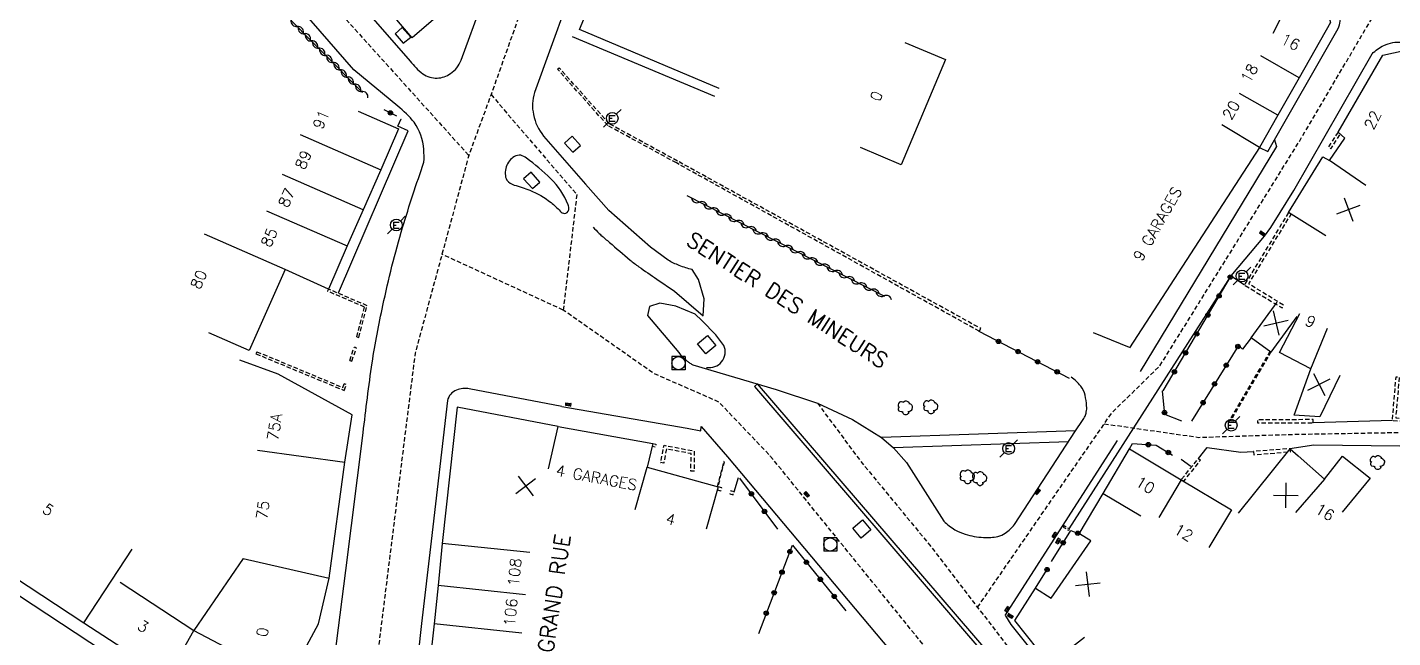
# Model space of a CAD drawing. Header units: millimetres. Extents: x 155999 to 157000, y 122000 to 123000.
# Drawn here: x 156388.5 to 156543.5, y 122537 to 122606.3 of the extents above; entities that cross this region are included whole.
import ezdxf
from ezdxf.enums import TextEntityAlignment as Align

# ---------------------------------------------------------------- set-up
doc = ezdxf.new("R2010")
doc.units = ezdxf.units.MM
doc.linetypes.add('DASHED', pattern=[0.75, 0.5, -0.25])
doc.layers.get('0').update_dxf_attribs({"linetype": 'CONTINUOUS'})
for name, color, linetype in [('W0001', 6, 'DASHED'), ('W0008', 7, 'CONTINUOUS'), ('W0017', 7, 'CONTINUOUS'), ('W0100', 7, 'CONTINUOUS'), ('W0112', 1, 'DASHED'), ('W0300', 7, 'CONTINUOUS'), ('W0310', 3, 'CONTINUOUS'), ('W0322', 7, 'CONTINUOUS'), ('W0400', 7, 'CONTINUOUS'), ('W0420', 7, 'CONTINUOUS'), ('W0471', 7, 'CONTINUOUS'), ('W0989', 7, 'CONTINUOUS'), ('W0991', 7, 'CONTINUOUS'), ('W1102', 7, 'CONTINUOUS')]:
    doc.layers.add(name, color=color, linetype=linetype)
doc.styles.get("Standard").update_dxf_attribs({"font": 'romans.shx', "width": 0.85})

# ---------------------------------------------------------------- blocks, each defined once
blk = doc.blocks.new('t991o')
at = {"color": 0, "linetype": 'Continuous'}
for p, q in [((-1, 1), (1, -1)), ((-1, -1), (1, 1))]:
    blk.add_line(p, q, dxfattribs=at)
blk = doc.blocks.new('T400')
for p, q in [((-0.15, 0.3), (0.15, 0.3)), ((-0.15, -0.25), (-0.15, 0.3)), ((-0.15, 0.15), (0.15, 0.15)), ((-0.15, 0), (0.15, 0)), ((0.15, 0.3), (0.15, -0.25)), ((-0.15, -0.15), (0.15, -0.15)), ((-0.15, -0.25), (-0.15, -0.3)), ((-0.15, -0.3), (0.15, -0.3)), ((0.15, -0.3), (0.15, -0.25))]:
    blk.add_line(p, q)
blk = doc.blocks.new('t310o')
at = {"color": 0, "linetype": 'Continuous'}
for centre, start, end in [((-0.5, 0.38), 216.8699, 323.1304), ((0.5, -0.37), 36.8699, 143.1303)]:
    blk.add_arc(centre, 0.625, start, end, dxfattribs=at)
blk = doc.blocks.new('T300')
for p, q in [((-0.8, 0.51), (-0.86, 0.34)), ((-0.86, 0.34), (-0.86, 0.17)), ((-0.86, 0.17), (-0.74, 0.06)), ((-0.69, 0.63), (-0.8, 0.51)), ((-0.8, -0.06), (-0.74, 0.06)), ((-0.74, 0.06), (-0.69, 0.11)), ((-0.57, 0.69), (-0.69, 0.63)), ((-0.46, 0.69), (-0.57, 0.69)), ((-0.29, 0.63), (-0.46, 0.69)), ((-0.29, 0.63), (-0.17, 0.74)), ((-0.23, 0.57), (-0.29, 0.63)), ((-0.17, 0.74), (-0.06, 0.8)), ((-0.06, 0.8), (0.06, 0.8)), ((0.06, 0.8), (0.23, 0.74)), ((0.23, 0.74), (0.34, 0.63)), ((0.34, 0.63), (0.4, 0.51)), ((0.46, 0.46), (0.34, 0.46)), ((0.4, 0.51), (0.4, 0.46)), ((0.57, 0.4), (0.46, 0.46)), ((0.57, 0.4), (0.69, 0.29)), ((0.69, 0.29), (0.74, 0.17)), ((0.74, 0.06), (0.69, -0.17)), ((0.74, 0.17), (0.74, 0.06)), ((-0.8, -0.17), (-0.8, -0.06)), ((-0.8, -0.23), (-0.8, -0.17)), ((-0.74, -0.34), (-0.8, -0.23)), ((-0.69, -0.4), (-0.74, -0.34)), ((-0.51, -0.46), (-0.69, -0.4)), ((-0.4, -0.46), (-0.51, -0.46)), ((-0.4, -0.46), (-0.34, -0.46)), ((-0.34, -0.46), (-0.34, -0.4)), ((-0.34, -0.51), (-0.34, -0.46)), ((-0.29, -0.63), (-0.34, -0.51)), ((-0.17, -0.74), (-0.29, -0.63)), ((-0.06, -0.8), (-0.17, -0.74)), ((0.06, -0.8), (-0.06, -0.8)), ((0.17, -0.74), (0.06, -0.8)), ((0.23, -0.69), (0.17, -0.74)), ((0.29, -0.46), (0.23, -0.46)), ((0.29, -0.63), (0.23, -0.69)), ((0.46, -0.4), (0.29, -0.46)), ((0.34, -0.51), (0.29, -0.63)), ((0.34, -0.51), (0.34, -0.46)), ((0.57, -0.34), (0.46, -0.4)), ((0.63, -0.29), (0.57, -0.34)), ((0.69, -0.17), (0.63, -0.29))]:
    blk.add_line(p, q)
blk = doc.blocks.new('t322o')
at = {"color": 0, "linetype": 'Continuous'}
for radius in [0.25, 0.15]:
    blk.add_circle((0, 0), radius, dxfattribs=at)
blk = doc.blocks.new('T471')
for p, q in [((-0.333334, 0.333334), (-0.333334, -0.333334)), ((-0.333334, 0.333334), (0.333334, 0.333334)), ((-0.333334, 0), (0, 0)), ((0.500001, 0.500001), (1.000002, 1.000002)), ((-0.500001, -0.500001), (-1.000002, -1.000002)), ((-0.333334, -0.333334), (0.333334, -0.333334))]:
    blk.add_line(p, q)
blk.add_ellipse((0, 0), major_axis=(0.471405, 0.471405), ratio=1, start_param=5.4977871438, end_param=11.780972451)
blk = doc.blocks.new('T420')
for p, q in [((0.75, 0.75), (-0.75, 0.75)), ((-0.75, 0.75), (-0.75, -0.75)), ((0.75, 0.75), (0.75, -0.75)), ((0.75, -0.75), (-0.75, -0.75))]:
    blk.add_line(p, q)
blk.add_ellipse((0, 0), major_axis=(-0.53, 0.53), ratio=1, start_param=3.926991, end_param=10.210176)

msp = doc.modelspace()

# ---------------------------------------------------------------- linework, layer by layer
at = {"layer": 'W0001'}
for p, q in [((156441.16, 122598.69), (156450.9, 122587.35)), ((156449.36, 122574.22), (156435.59, 122580.56))]:
    msp.add_line(p, q, dxfattribs=at)
at = {"layer": 'W0001', "flags": 128}
for points in [[(156499.08, 122773.13), (156495.41, 122753.34), (156470.42, 122681.22), (156460.25, 122652.24), (156441.16, 122598.69), (156438.63, 122591.79), (156435.59, 122580.56), (156432.54, 122569.33), (156426.77, 122523.01), (156429.23, 122509.94), (156431.69, 122496.81), (156431.69, 122496.81)], [(156335.02, 122719.56), (156394.93, 122652.78), (156404.35, 122637.41), (156407.92, 122626.79), (156410.98, 122622.44), (156431.27, 122599.95), (156438.63, 122591.79), (156438.63, 122591.79)], [(156496.4, 122540.45), (156511.65, 122562.55), (156517.11, 122567.89), (156532.92, 122593.34), (156543.02, 122610.49)], [(156450.9, 122587.35), (156449.36, 122574.22)], [(156467.03, 122563.77), (156459.59, 122567.04), (156449.36, 122574.22)], [(156537.57, 122478.15), (156523.89, 122494.47), (156500.07, 122524.06), (156472.91, 122557.6), (156467.03, 122563.77)], [(156478.22, 122563.65), (156483.08, 122557.1), (156490.96, 122547.53), (156501.22, 122534.18), (156512.79, 122519.93), (156530.15, 122499.96), (156543.53, 122484.34)], [(156510.79, 122561.3), (156521.53, 122559.76), (156532.46, 122560.11), (156545.6, 122560.34), (156555.36, 122559.53), (156573.61, 122559.18), (156591.29, 122559.06), (156609.18, 122558.9)]]:
    msp.add_lwpolyline(points, dxfattribs=at)
at = {"layer": 'W0008'}
msp.add_line((156450.38, 122605.28), (156466.53, 122598.5), dxfattribs=at)
at = {"layer": 'W0008', "flags": 128}
for points in [[(156411.47, 122644.34), (156408.6, 122641.63, 0.0623), (156407.17, 122640.19, 0.1262), (156406.71, 122638.59, 0.0897), (156406.82, 122637.57), (156408.65, 122631.78, 0.0767), (156409.84, 122628.72), (156413.02, 122624.22), (156431.98, 122602.5, 0.0667), (156433.41, 122601.05, 0.153), (156435.05, 122600.57, 0.1406), (156436.55, 122601.08, 0.1558), (156437.76, 122602.6), (156442.55, 122615.68), (156446.49, 122626.56), (156453.88, 122647.08), (156460.96, 122666.41), (156461.72, 122668.44), (156467.52, 122685.06), (156487.16, 122741.84)], [(156478.45, 122639.64), (156467.42, 122645.37, 0.1483), (156465.36, 122645.73, 0.1207), (156463.56, 122645.02, 0.1554), (156462.05, 122643.2), (156455.4, 122624.69), (156453.34, 122619.1), (156451.51, 122613.89), (156446.09, 122598.92, 0.1365), (156445.99, 122596.42, 0.1296), (156447.12, 122593.99), (156451.89, 122588.52), (156451.89, 122588.52)], [(156528.41, 122592.67), (156529.37, 122592.22), (156537.36, 122606.2, 0.072572), (156537.58, 122607.04, 0.072572), (156537.56, 122607.92, 0.076212), (156537.26, 122608.78, 0.13432), (156536.59, 122609.56), (156487.92, 122634.81), (156478.45, 122639.64)], [(156371.38, 122552.43), (156395.61, 122536.49), (156413.89, 122524.54, 0.088), (156416.81, 122523.16, 0.1667), (156419.93, 122523.42, 0.1161), (156421.55, 122524.71, 0.1342), (156422.36, 122526.56), (156424.68, 122544.62), (156426.64, 122560.27, -0.007), (156427.66, 122568.24, -0.0149), (156428.88, 122574.73, -0.0192), (156431.12, 122583.6, -0.0102), (156433.54, 122591.01, 0.0287), (156433.53, 122592.47, 0.1328), (156432.42, 122595.55, 0.0615), (156430.56, 122597.39), (156425.58, 122601.49), (156408.99, 122620.58, -0.0488), (156406, 122624.87, -0.0306), (156403.28, 122630.52, -0.0056), (156401.58, 122634.74), (156401.58, 122634.74)], [(156506.79, 122549.37), (156525.18, 122578.11), (156529, 122582.6), (156529.69, 122583.58), (156530.77, 122585.31), (156532.31, 122587.8), (156541.19, 122603.31, -0.049086), (156541.82, 122603.86, -0.049086), (156542.54, 122604.28, -0.061304), (156543.54, 122604.6, -0.061304), (156544.58, 122604.66), (156545.22, 122604.62, -0.000956), (156547.63, 122602.96, -0.000956), (156550.04, 122601.3, -0.000816), (156552.08, 122599.87, -0.000816), (156554.12, 122598.43), (156561.36, 122593.14), (156563.82, 122591.33), (156567.31, 122588.58), (156576.48, 122580.7), (156600.96, 122559.66)], [(156445.18, 122591.47, 0.1038), (156444.53, 122591.8, 0.2506), (156443.25, 122591.18, 0.1838), (156442.78, 122589.7, 0.133), (156442.95, 122588.98, 0.1451), (156443.8, 122588.42, -0.0221), (156445.56, 122587.83, -0.0763), (156447.97, 122586.43, -0.0229), (156449.02, 122585.46, 0.1883), (156449.51, 122585.18, 0.2762), (156449.99, 122585.59, 0.1741), (156449.91, 122586.19, 0.1033), (156447.93, 122589.15, 0.0337), (156445.18, 122591.47), (156445.18, 122591.47)], [(156452.74, 122583.63, 0.003973), (156453.43, 122582.93, 0.01336), (156453.64, 122582.73, 0.004195), (156454.61, 122581.9, 0.001739), (156456.95, 122579.9, 0.021281), (156457.94, 122579.14, 0.010625), (156460, 122577.74), (156462.01, 122576.35), (156465.23, 122573.57), (156465.36, 122575.49), (156464.72, 122577.69), (156464.01, 122578.82, -0.020341), (156463.26, 122579.02, -0.020341), (156462.52, 122579.28, -0.017671), (156461.89, 122579.56, -0.017671), (156461.29, 122579.88), (156459.26, 122581.38), (156454.55, 122585.51), (156451.89, 122588.52)], [(156465.64, 122567.7, 0.132753), (156466.58, 122567.79, 0.132753), (156467.34, 122568.34, 0.136993), (156467.73, 122569.24, 0.136993), (156467.6, 122570.2), (156466.68, 122571.41), (156465.09, 122573.02), (156464.32, 122573.77), (156462.14, 122574.66), (156460.34, 122575), (156459.14, 122574.61), (156458.91, 122573.6), (156462.47, 122569.4, 0.030588), (156462.92, 122568.89, 0.030588), (156463.43, 122568.43, 0.018004), (156463.75, 122568.2, 0.018004), (156464.09, 122567.98), (156473.54, 122565.21), (156478.22, 122563.65), (156482.22, 122561.78), (156485.51, 122559.73), (156486.86, 122558.57)], [(156506.71, 122559.26), (156486.86, 122558.57), (156488.32, 122556.89), (156492.56, 122550.23, 0.051882), (156493.84, 122549.26, 0.066103), (156494.99, 122548.76, 0.054131), (156497.09, 122548.38, 0.071847), (156498.7, 122548.51, 0.098316), (156499.55, 122548.89, 0.064548), (156500.6, 122549.84), (156507.51, 122560.49), (156508.32, 122561.66, 0.045786), (156508.61, 122562.18, 0.061745), (156508.75, 122562.61, 0.062966), (156508.79, 122563.34, 0.037644), (156508.61, 122564.54, 0.108814), (156508.11, 122565.58, 0.084086), (156507.02, 122566.59)], [(156449.21, 122563.27), (156438.69, 122565.28, 0.1557), (156437.25, 122565.12, 0.2522), (156436.21, 122563.93), (156434.36, 122547.98), (156433.28, 122538.61), (156431.2, 122519.66, 0.0508), (156431.16, 122516.61, 0.2298), (156432.24, 122513.91, 0.0168), (156433.65, 122513.47), (156439.06, 122511.07), (156449.61, 122506.66), (156449.61, 122506.66)], [(156497.85, 122535.1), (156471.42, 122565.85), (156471.07, 122565.55), (156497.46, 122534.79), (156498.76, 122533.26), (156523.56, 122503.85), (156536.49, 122488.48), (156538.78, 122485.76, -0.142784), (156539.23, 122484.68, -0.178372), (156538.99, 122483.75, -0.12641), (156538.25, 122483.11, -0.093598), (156536.99, 122482.74, -0.08943), (156535.99, 122482.82, -0.086215), (156535.04, 122483.26), (156533.4, 122485.19)], [(156499.57, 122539.48), (156500.17, 122538.49), (156507.75, 122529.04), (156510.23, 122525.86), (156515.71, 122519.77), (156525.45, 122508.75), (156540.26, 122492.09), (156540.92, 122491.33, 0.036875), (156541.4, 122490.8, 0.046641), (156541.84, 122490.45, 0.057979), (156542.91, 122489.92, 0.060392), (156544.03, 122489.67, 0.127502)]]:
    msp.add_lwpolyline(points, format="xyb", dxfattribs=at)
for points in [[(156423.85, 122576.17), (156431.74, 122594.57), (156430.56, 122595.11), (156430.94, 122595.93), (156430.94, 122595.93)], [(156530.12, 122593.54), (156530.36, 122592.8), (156514.87, 122567.24)], [(156449.21, 122563.27), (156463.43, 122560.79), (156464.98, 122560.49), (156465.03, 122561.01), (156468, 122557.54), (156489.64, 122531.76)], [(156543.5, 122561.66), (156534.5, 122561.42)], [(156507.51, 122560.49), (156485.51, 122559.73)], [(156499.54, 122539.51), (156512.31, 122559.39)], [(156521.48, 122557.35), (156522.47, 122558.62), (156526.31, 122558.09), (156527.73, 122558.15)], [(156531.87, 122558.51), (156534.57, 122558.89), (156544.33, 122558.81)]]:
    msp.add_lwpolyline(points, dxfattribs=at)
at = {"layer": 'W0017', "flags": 128}
for points in [[(156465.55, 122569.26), (156464.61, 122570.39), (156465.74, 122571.32), (156466.67, 122570.2)], [(156483.18, 122548.32), (156482.24, 122549.43), (156483.35, 122550.38), (156484.29, 122549.27)]]:
    msp.add_lwpolyline(points, close=True, dxfattribs=at)
at = {"layer": 'W0100', "flags": 128}
for points in [[(156467.08, 122599.38), (156467.08, 122599.38), (156451.19, 122606.1), (156456.18, 122617.95), (156454.94, 122618.47), (156456.75, 122623.5), (156458.43, 122628.05), (156460.24, 122633.01), (156464.93, 122631.28), (156464.93, 122631.28)], [(156436.48, 122608.83), (156432.22, 122605.14), (156416.41, 122623.69), (156418.34, 122625.32), (156418.83, 122624.74), (156420.95, 122626.6), (156436.48, 122608.83), (156436.48, 122608.83)], [(156529.95, 122605.67), (156532.19, 122610.14), (156536.15, 122608.15), (156536.48, 122606.87), (156532.93, 122600.61), (156530.5, 122596.35), (156528.41, 122592.67), (156513.65, 122569.91)], [(156488.14, 122604.62), (156492.75, 122602.68), (156487.71, 122590.73), (156483.11, 122592.67)], [(156535.96, 122582.66), (156531.71, 122585.29), (156535.62, 122591.61), (156536.35, 122591.19), (156538.1, 122593.73), (156537.33, 122594.44), (156542.41, 122603.18), (156544.83, 122603.72)], [(156426.08, 122596.83), (156430.66, 122594.82), (156428.63, 122590.15), (156426.64, 122585.6), (156424.83, 122581.5), (156422.69, 122576.6), (156417.78, 122578.84), (156413.68, 122569.63), (156409.1, 122571.63), (156409.1, 122571.63)], [(156450.39, 122593.96), (156449.51, 122593.17), (156450.44, 122592.14), (156451.33, 122592.93), (156450.39, 122593.96), (156450.39, 122593.96)], [(156540.47, 122588.35), (156536.35, 122591.19)], [(156445.7, 122589.87), (156444.84, 122589.13), (156445.86, 122588.01), (156446.71, 122588.76), (156445.7, 122589.87), (156445.7, 122589.87)], [(156532.67, 122573.47), (156529.72, 122569.43), (156527.46, 122571.07), (156530.41, 122575.11)], [(156537.55, 122566.79), (156535.27, 122562.1), (156532.36, 122562.26), (156534.23, 122567.56), (156530.68, 122569.4), (156532.98, 122573.84)], [(156513.64, 122569.95), (156509.55, 122571.64)], [(156380.24, 122554.35), (156377.48, 122550.18), (156394.91, 122538.69), (156404.43, 122532.51), (156407.41, 122537.81), (156418.13, 122532.18), (156421.57, 122538.58), (156422.77, 122543.76), (156424.57, 122556.94), (156425.4, 122562.3), (156416.98, 122566.95), (156412.63, 122568.52), (156412.63, 122568.52)], [(156448.8, 122560.99), (156437.33, 122563.19), (156435.63, 122547.71), (156435.14, 122542.92), (156434.7, 122538.56), (156434.18, 122533.78), (156439.16, 122533.25), (156439.16, 122533.25)], [(156447.67, 122556.2), (156448.8, 122560.99), (156459.52, 122559.06), (156458.88, 122556.39), (156466.94, 122554.14), (156465.6, 122549.33)], [(156507.93, 122548.8), (156510.65, 122553.38), (156513.65, 122558.45), (156519.53, 122554.95), (156525.24, 122551.53), (156522.67, 122547.24)], [(156526.02, 122551.13), (156531.89, 122558.47), (156532.79, 122557.67), (156535.78, 122555.01), (156532.5, 122551.23)], [(156535.78, 122555.01), (156537.84, 122557.61), (156540.98, 122555.13), (156537.81, 122551.26)], [(156508.54, 122537.04), (156504.62, 122533.94), (156500.65, 122538.94), (156502.99, 122542.61), (156504.77, 122541.48), (156509.28, 122548), (156507.96, 122548.81)]]:
    msp.add_lwpolyline(points, dxfattribs=at)
msp.add_lwpolyline([(156430.26, 122605.58), (156431.19, 122604.55), (156432.07, 122605.2), (156432.07, 122605.2), (156431.06, 122606.31)], close=True, dxfattribs=at)
at = {"layer": 'W0112'}
for p, q in [((156448.72, 122601.57), (156448.9, 122601.74)), ((156454.41, 122595.18), (156448.72, 122601.57)), ((156454.57, 122595.38), (156448.9, 122601.74)), ((156462.21, 122590.93), (156454.41, 122595.18)), ((156462.33, 122591.15), (156454.57, 122595.38)), ((156422.69, 122576.6), (156422.59, 122576.37)), ((156426.8, 122574.56), (156422.59, 122576.37)), ((156427.09, 122574.71), (156422.69, 122576.6)), ((156425.91, 122571.18), (156426.8, 122574.56)), ((156426.15, 122571.11), (156427.09, 122574.71)), ((156425.91, 122571.18), (156426.15, 122571.11)), ((156414.57, 122569.49), (156414.47, 122569.25)), ((156414.57, 122569.49), (156424.34, 122565.42)), ((156425.12, 122568.5), (156425.64, 122570.02)), ((156425.36, 122568.42), (156425.88, 122569.94)), ((156425.88, 122569.94), (156425.64, 122570.02)), ((156414.47, 122569.25), (156424.49, 122565.09)), ((156425.12, 122568.5), (156425.36, 122568.42)), ((156424.34, 122565.42), (156424.49, 122565.84)), ((156424.72, 122565.75), (156424.49, 122565.84)), ((156424.49, 122565.09), (156424.72, 122565.75))]:
    msp.add_line(p, q, dxfattribs=at)
at = {"layer": 'W0112', "flags": 128}
for points in [[(156537.33, 122594.44), (156536.23, 122592.74), (156536.53, 122592.55), (156537.63, 122594.25)], [(156496.58, 122571.8), (156496.76, 122572.12), (156462.33, 122591.15)], [(156496.59, 122571.81), (156462.21, 122590.93)], [(156531.71, 122585.29), (156526.7, 122577.07), (156530.97, 122574.47), (156531.15, 122574.77), (156527.19, 122577.19), (156532.01, 122585.11)], [(156529.6, 122569.52), (156524.89, 122561.51), (156525.72, 122561.43), (156525.73, 122561.58), (156525.14, 122561.63), (156529.72, 122569.43), (156529.59, 122569.5)], [(156459.52, 122559.06), (156459.88, 122558.99), (156459.81, 122558.64), (156459.44, 122558.72)], [(156466.84, 122553.8), (156467.27, 122553.68), (156467.37, 122554.03), (156466.94, 122554.14), (156467.66, 122556.99), (156467.57, 122557.01), (156466.84, 122554.17)]]:
    msp.add_lwpolyline(points, dxfattribs=at)
for points in [[(156551.73, 122565.98), (156551.34, 122561.35), (156553.84, 122561.23), (156553.82, 122560.88), (156551.31, 122560.99), (156543.5, 122561.66), (156543.92, 122566.64), (156544.28, 122566.61), (156543.88, 122561.99), (156550.98, 122561.38), (156551.38, 122566.01)], [(156534.5, 122561.42), (156534.5, 122561.77), (156528.17, 122561.76), (156528.18, 122561.4)], [(156461.08, 122558.44), (156460.77, 122556.83), (156460.42, 122556.89), (156460.8, 122558.86), (156464.22, 122558.21), (156464.22, 122555.91), (156463.86, 122555.91), (156463.87, 122557.91)], [(156527.73, 122558.15), (156527.76, 122557.79), (156531.92, 122558.12), (156531.89, 122558.47)], [(156521.48, 122557.35), (156521.71, 122557.16), (156519.77, 122554.77), (156519.53, 122554.95)], [(156468.75, 122553.58), (156468.37, 122553.7), (156468.26, 122553.36), (156468.64, 122553.24)], [(156506.22, 122549.7), (156506.13, 122549.55), (156506.75, 122549.2), (156506.83, 122549.36)]]:
    msp.add_lwpolyline(points, close=True, dxfattribs=at)
at = {"layer": 'W0310', "flags": 128}
for points in [[(156397.69, 122619.18), (156412.7, 122612.93), (156426.56, 122598.95), (156426.56, 122598.95)], [(156485.86, 122575.77), (156463.42, 122587.19)]]:
    msp.add_lwpolyline(points, dxfattribs=at)
at = {"layer": 'W0322'}
msp.add_line((156430.45, 122596.26), (156429.04, 122596.96), dxfattribs=at)
at = {"layer": 'W0322', "flags": 128}
for points in [[(156517.48, 122565.05), (156525.18, 122578.11), (156526.7, 122577.07)], [(156496.56, 122571.81), (156506.81, 122566.49)], [(156527.46, 122571.07), (156526.48, 122569.77), (156526.04, 122570.21), (156520.69, 122561.58)], [(156519.61, 122561.61), (156517.65, 122562.36), (156517.39, 122565.06)], [(156513.65, 122558.45), (156514.01, 122559.07), (156516.68, 122558.87), (156518.53, 122557.75)], [(156519.51, 122557.29), (156520.62, 122556.5)], [(156468.75, 122553.58), (156469.27, 122555.18)], [(156469.39, 122555.13), (156473.7, 122549.33)], [(156504.81, 122545.66), (156506.98, 122549.18), (156507.93, 122548.8)], [(156475.36, 122547.48), (156475.1, 122546.78), (156471.52, 122537.44)], [(156475.39, 122547.5), (156481.46, 122540.06)], [(156502.99, 122542.61), (156504.41, 122544.93)]]:
    msp.add_lwpolyline(points, dxfattribs=at)
at = {"layer": 'W1102'}
for p, q in [((156532.93, 122600.61), (156528.58, 122603.08)), ((156530.5, 122596.35), (156526.16, 122598.82)), ((156419.47, 122594.16), (156428.63, 122590.15)), ((156528.41, 122592.67), (156524.14, 122595.27)), ((156426.64, 122585.6), (156417.47, 122589.61)), ((156415.67, 122585.5), (156424.83, 122581.5)), ((156417.78, 122578.84), (156408.62, 122582.84)), ((156534.23, 122567.56), (156536.13, 122572.18)), ((156414.66, 122558.29), (156424.57, 122556.94)), ((156457.54, 122551.57), (156458.88, 122556.39)), ((156519.53, 122554.95), (156516.97, 122550.66)), ((156510.65, 122553.38), (156514.95, 122550.83)), ((156445.58, 122546.67), (156435.63, 122547.71)), ((156394.91, 122538.69), (156400.41, 122547.04)), ((156413.02, 122546.01), (156407.41, 122537.81)), ((156413.02, 122546.01), (156422.77, 122543.76)), ((156399.06, 122543.31), (156407.41, 122537.81)), ((156445.09, 122541.88), (156435.14, 122542.92)), ((156444.64, 122537.52), (156434.7, 122538.56))]:
    msp.add_line(p, q, dxfattribs=at)

# ---------------------------------------------------------------- block references
at = {"layer": 'W0300'}
for p in [(156488.24, 122563.11), (156491.13, 122563.22), (156541.85, 122556.89), (156495.28, 122555.27), (156496.69, 122555.07)]:
    msp.add_blockref('T300', p, dxfattribs=at)
at = {"layer": 'W0310'}
for p, rotation in [((156419.15, 122606.43), 314.7674312815008), ((156419.96, 122605.61), 314.7674312815008), ((156420.77, 122604.79), 314.7674312815008), ((156421.59, 122603.97), 314.7674312815008), ((156422.4, 122603.15), 314.7674312815008), ((156423.21, 122602.33), 314.7674312815008), ((156424.03, 122601.51), 314.7674312815008), ((156424.84, 122600.69), 314.7674312815008), ((156425.65, 122599.87), 314.7674312815008), ((156426.47, 122599.05), 314.7674312815008), ((156464.81, 122586.48), 153.0374628863827), ((156466.21, 122585.77), 153.0374628863827), ((156467.6, 122585.06), 153.0374628863827), ((156469, 122584.35), 153.0374628863827), ((156470.4, 122583.64), 153.0374628863827), ((156471.79, 122582.93), 153.0374628863827), ((156473.19, 122582.22), 153.0374628863827), ((156474.58, 122581.51), 153.0374628863827), ((156475.98, 122580.8), 153.0374628863827), ((156477.38, 122580.09), 153.0374628863827), ((156478.77, 122579.38), 153.0374628863827), ((156480.17, 122578.67), 153.0374628863827), ((156481.56, 122577.96), 153.0374628863827), ((156482.96, 122577.25), 153.0374628863827), ((156484.35, 122576.54), 153.0374628863827), ((156485.75, 122575.83), 153.0374628863827)]:
    msp.add_blockref('t310o', p, dxfattribs=dict(at, rotation=rotation))
at = {"layer": 'W0322'}
for p, rotation in [((156429.74, 122596.61), 131.2064061316452), ((156525.1, 122577.97), 59.45535676509108), ((156523.83, 122575.82), 59.45535676509108), ((156522.56, 122573.66), 59.45535676509108), ((156498.78, 122570.66), 332.5646607742359), ((156521.29, 122571.51), 59.45535676509108), ((156501, 122569.5), 332.5646607742359), ((156520.02, 122569.36), 59.45535676509108), ((156525.96, 122570.08), 238.2128211498516), ((156503.22, 122568.35), 332.5646607742359), ((156524.64, 122567.95), 238.2128211498516), ((156505.44, 122567.2), 332.5646607742359), ((156518.75, 122567.2), 59.45535676509108), ((156523.32, 122565.83), 238.2128211498516), ((156522.01, 122563.7), 238.2128211498516), ((156517.63, 122562.57), 95.59698757208577), ((156515.79, 122558.93), 355.748493864736), ((156518.06, 122558.04), 328.9866706086194), ((156470.72, 122553.34), 306.6237699164324), ((156472.21, 122551.34), 306.6237699164324), ((156507.78, 122548.86), 338.2800106123483), ((156506.12, 122547.79), 58.30959914723773), ((156475.1, 122546.78), 249.0257906862611), ((156474.2, 122544.45), 249.0257906862994), ((156476.97, 122545.57), 309.1979151831335), ((156504.3, 122544.74), 58.4432500654991), ((156478.55, 122543.63), 309.1979151831335), ((156473.31, 122542.11), 249.0257906862994), ((156480.13, 122541.69), 309.1979151831335), ((156472.41, 122539.78), 249.0257906862994)]:
    msp.add_blockref('t322o', p, dxfattribs=dict(at, rotation=rotation))
at = {"layer": 'W0400'}
for p, rotation in [((156528.73, 122582.91), 235.7776742080127), ((156449.95, 122563.49), 83.73922145671281), ((156503.23, 122553.6), 319.8951158816708), ((156477.01, 122553.28), 223.2169881639458), ((156505.15, 122548.64), 146.5739075920735), ((156505.55, 122547.96), 152.0402373485203), ((156499.78, 122540.22), 147.5120425533802), ((156500.12, 122539.46), 240.845588219127)]:
    msp.add_blockref('T400', p, dxfattribs=dict(at, rotation=rotation))
at = {"layer": 'W0420'}
for p in [(156462.44, 122568.18), (156479.68, 122547.59)]:
    msp.add_blockref('T420', p, dxfattribs=at)
at = {"layer": 'W0471'}
for p in [(156454.92, 122596), (156430.4, 122583.87), (156526.42, 122578.08), (156525.2, 122561.14), (156499.93, 122558.49)]:
    msp.add_blockref('T471', p, dxfattribs=at)
at = {"layer": 'W0991'}
for p, rotation in [((156538.51, 122585.64), 335.5464989955466), ((156530.29, 122572.75), 328.229134600208), ((156535.18, 122565.76), 341.9582468155754), ((156445.09, 122554.22), 352.38550922066), ((156531.4, 122553.16), 314.3132737228951), ((156508.91, 122543.07), 321.401434699948)]:
    msp.add_blockref('t991o', p, dxfattribs=dict(at, rotation=rotation))

# ---------------------------------------------------------------- texts
at = {"layer": 'W0989'}
for s, rotation, p in [('SENTIER DES MINEURS', 327.4583, (156474.81, 122575.35)), ('GRAND RUE', 81.5616, (156448.32, 122542.03))]:
    msp.add_text(s, height=1.75, rotation=rotation, dxfattribs=at).set_placement(p, align=Align.MIDDLE)
at = {"layer": 'W0991'}
for s, rotation, p in [('16', 333.3174, (156531.93, 122604.67)), ('18', 60.3659, (156527.26, 122601.12)), ('0', 68.9853, (156484.91, 122598.52)), ('20', 60.3659, (156525.19, 122596.94)), ('91', 66.5376, (156421.85, 122595.87)), ('22', 63.4817, (156541.26, 122595.81)), ('89', 66.3219, (156419.85, 122591.29)), ('87', 66.2627, (156417.95, 122586.97)), ('9 GARAGES', 60.3659, (156516.83, 122584.01)), ('85', 66.3348, (156415.97, 122582.46)), ('80', 65.9665, (156407.97, 122577.69)), ('9', 332.5189, (156534.22, 122572.92)), ('75A', 81.1397, (156416.59, 122560.93)), ('4 GARAGES', 349.3573, (156453.14, 122555.18)), ('10', 329.0357, (156515.45, 122554.34)), ('5', 326.5232, (156390.89, 122551.54)), ('75', 82.2229, (156415.24, 122551.5)), ('4', 344.455, (156461.57, 122550.45)), ('16', 329.0357, (156535.84, 122551.26)), ('12', 329.0357, (156519.81, 122548.95)), ('108', 84.1199, (156443.84, 122544.44)), ('106', 84.1899, (156443.38, 122539.88)), ('3', 326.6037, (156401.66, 122538.29)), ('0', 82.6718, (156415.21, 122537.63))]:
    msp.add_text(s, height=1.25, rotation=rotation, dxfattribs=at).set_placement(p, align=Align.MIDDLE)

doc.saveas('drawing.dxf')
